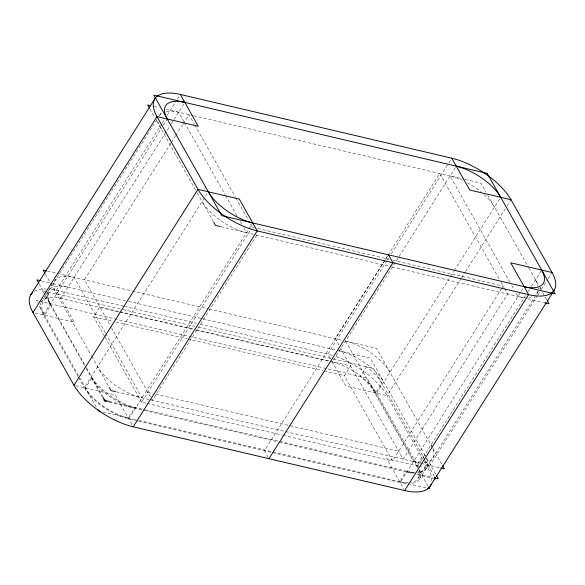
<?xml version="1.0" encoding="UTF-8"?>
<svg xmlns="http://www.w3.org/2000/svg" width="585" height="585" viewBox="0 0 585 585"><rect width="100%" height="100%" fill="white"/><g stroke="black" fill="none" stroke-linecap="round" stroke-linejoin="round"><path stroke-width="0.44" stroke-dasharray="2.92 2.19" d="M156.948 119.494L41.74 301.531A38.559 16.643 32.3 0 1 60.825 298.328L194.776 329.779M159.391 115.633L161.826 111.779M161.789 123.764L56.343 290.372L74.28 322.211L34.698 312.909M162.279 122.989L164.231 119.903M167.156 115.282L175.456 102.163M177.409 99.077L180.341 94.456M78.068 376.63L43.305 314.935L161.438 128.269M163.39 125.183L167.295 119.011M60.825 298.328L170.805 124.554M171.295 123.779L184.823 102.412M170.879 143.186L84.437 279.762L110.492 325.999M171.368 142.411L175.273 136.239M175.763 135.464L182.6 124.663M183.09 123.888L188.948 114.631L194.308 124.144M104.737 336.587L93.615 316.851L99.816 307.052L119.377 311.644M137.607 420.937L128.737 418.853A38.559 16.643 32.3 0 1 84.306 387.701L208.297 191.785M128.737 418.853L252.735 222.936M146.111 403.167L141.665 402.122L251.396 228.735M256.859 235.155L152.349 400.286L110.799 326.547M387.482 256.084L335.227 338.649L338.803 344.996M387.972 255.316L439.737 173.518L499.159 278.972M385.032 260.201L264.457 450.721L268.047 457.09M385.522 259.433L388.455 254.804M386.853 260.778L327.783 354.108L331.373 360.477M387.336 260.003L388.316 258.46M391.248 253.831L448.359 163.588M448.849 162.813L451.781 158.191M455.305 167.654L332.265 362.064A38.559 16.643 32.3 0 1 376.703 393.215L417.705 465.989A38.559 16.643 32.3 0 1 418.363 467.225M501.696 288.398L392.455 461.009L344.404 375.738L350.605 365.939L330.145 361.135M376.703 393.215L449.923 277.517M450.413 276.749L453.828 271.345M454.318 270.577L500.694 197.299M461.229 278.401L387.029 395.643L422.684 458.918M461.719 277.626L465.134 272.23M465.623 271.455L505.162 208.977M507.115 205.891L511.019 199.726M502.186 287.623L503.159 286.08L392.886 260.186M272.442 452.593L400.177 482.588L523.699 287.425M417.705 465.989L525.586 295.52M528.028 291.666L529.491 289.348M531.443 286.262L541.695 270.065M418.436 477.872L424.637 468.073M419.269 479.393L539.443 289.502M539.845 288.873L540.876 287.242M537.381 295.63L428.03 468.409A51.407 22.193 32.3 0 1 431.752 480.519M537.871 294.862L540.796 290.233M541.286 289.458L547.633 279.433M548.123 278.665L552.028 272.493M153.87 106.397L159.2 107.647M166.315 109.315L192.984 115.581M193.701 115.75L464.146 179.251M465.038 179.463L481.046 183.215L485.959 191.939M252.376 227.192L254.153 227.616M257.714 228.45L389.332 259.352M220.889 226.709L391.146 266.687M392.009 266.892L526.727 298.518M527.611 298.73L543.619 302.489M47.575 271.111L56.467 273.195M57.359 273.407L208.055 308.792M208.947 308.997L342.108 340.265M345.413 341.04L376.535 348.353L432.381 447.466M41.381 280.902L52.05 283.411M52.935 283.615L127.618 301.158M128.51 301.363L202.3 318.693M202.746 318.796L370.334 358.144L426.18 457.258M123.757 306.204L56.343 290.372A51.407 22.193 32.3 0 0 50.105 289.246M124.649 306.408L196.494 323.278M200.048 324.112L327.783 354.108A51.407 22.193 32.3 0 1 332.2 355.292M46.793 291.674L42.354 290.635L43.699 293.019M47.678 291.886L122.228 309.392M123.055 309.582L195.002 326.474M198.549 327.308L332.653 358.795M333.457 358.985L373.391 368.367L424.915 459.795M120.269 311.856L193.196 328.975M196.75 329.816L329.26 360.93M195.661 329.991L328.719 361.23M38.815 301.056L36.153 300.427L37.498 302.818M39.707 301.26L367.19 378.159L417.368 467.21M93.615 316.851L112.291 321.231M115.845 322.072L186.995 338.773M187.88 338.986L323.059 370.722M323.951 370.934L344.404 375.738M147.866 392.33L152.312 393.369M155.866 394.21L398.648 451.21M116.378 391.84L420.44 463.232M421.324 463.444L440 467.824M75.699 385.683L115.282 394.977L132.327 425.222M418.363 466.143L386.722 458.713L403.767 488.958M419.24 466.347L428.03 468.409L424.461 462.084M147.003 403.379L282.175 435.116M283.067 435.328L392.455 461.009M109.293 401.427L144.692 409.741M145.585 409.946L414.238 473.031M417.792 473.865L432.907 477.418M109.066 402.195L278.131 441.887M279.016 442.099L413.478 473.667M417.025 474.501L433.002 478.252M102.865 411.986L137.98 420.235M138.872 420.44L407.277 483.466M408.162 483.678L425.917 487.846M138.499 421.141L271.557 452.388M487.744 195.112L528.401 267.265M528.811 267.996L539.567 287.089M540.014 287.878L540.913 289.465M542.697 292.639L546.719 299.776M509.93 282.197L450.062 175.946A38.559 16.643 32.3 0 1 462.055 180.136M511.721 285.363L514.398 290.123M516.189 293.297L517.974 296.463A38.559 16.643 32.3 0 0 525.535 297.531M500.943 282.145L504.073 287.696M504.504 288.471L507.648 294.043L403.138 459.174L340.587 348.163M432.827 448.256L442.209 464.907M426.626 458.055L436.008 474.706M425.361 460.592L434.765 477.287M419.16 470.391L428.571 487.086M331.819 361.274L345.72 385.946L387.029 395.643A51.407 22.193 32.3 0 0 334.466 356.016M194.754 124.941L235.411 197.094M235.865 197.891L248.369 220.092M250.607 224.055L252.837 228.018M183.982 121.724L178.622 112.21A38.559 16.643 32.3 0 0 166.023 111.508M184.429 122.514L225.086 194.666M225.532 195.463L237.152 216.077M240.281 221.627L241.62 224.004M243.85 227.974L246.534 232.728A38.559 16.643 32.3 0 1 202.103 201.576M149.877 108.898L154.791 117.622M156.575 120.788L196.787 192.151M197.196 192.874L213.32 221.488M105.388 332.843L74.112 277.341A38.559 16.643 32.3 0 0 56.584 293.941M105.834 333.633L142.023 397.858A38.559 16.643 32.3 0 1 97.593 366.707M105.183 337.377L141.665 402.122M45.367 274.029L50.281 282.752M50.727 283.542L91.384 355.702M91.794 356.426L108.81 386.619M39.166 283.827L44.972 294.131M45.425 294.928L86.075 367.08M86.485 367.804L102.609 396.418M45.491 296.2L85.893 367.899M86.258 368.55L102.382 397.171M39.29 305.992L79.246 376.908M79.692 377.698L96.189 406.97M78.507 377.42L84.306 387.701M418.765 471.057A37.089 16.014 32.3 0 1 410.67 482.537M408.242 482.72A37.089 16.014 32.3 0 1 399.665 481.682L405.866 471.883A37.089 16.014 32.3 0 0 414.443 472.921M417.712 468.073A37.089 16.014 32.3 0 0 416.52 465.711L422.721 455.912A37.089 16.014 32.3 0 1 423.913 458.274M424.761 460.534A37.089 16.014 32.3 0 1 417.617 472.629M135.822 407.657A38.559 16.643 32.3 0 1 91.392 376.506M433.112 449.799A38.559 16.643 32.3 0 1 424.9 462.494M421.024 462.669A38.559 16.643 32.3 0 1 413.463 461.594L345.552 341.077A38.559 16.643 32.3 0 1 389.983 372.228M430.991 444.995A38.559 16.643 32.3 0 1 431.65 446.231M426.509 458.435A38.559 16.643 32.3 0 1 417.471 472.417M414.823 472.461A38.559 16.643 32.3 0 1 407.262 471.393M424.79 454.794A38.559 16.643 32.3 0 1 425.449 456.029M50.39 303.739A38.559 16.643 32.3 0 1 48.058 291.908M48.394 291.096A38.559 16.643 32.3 0 1 49.345 289.626M49.944 288.983A38.559 16.643 32.3 0 1 67.911 287.133M339.351 350.868A38.559 16.643 32.3 0 1 383.789 382.02M538.076 290.825A38.559 16.643 32.3 0 1 535.94 294.613M531.663 296.902A38.559 16.643 32.3 0 1 529.41 297.363M535.502 279.864A38.559 16.643 32.3 0 1 537.922 285.794M538.266 287.937A38.559 16.643 32.3 0 1 538.295 288.946M161.094 128.81A38.559 16.643 32.3 0 1 158.455 121.79M159.537 115.406A38.559 16.643 32.3 0 1 162.981 112.488M467.356 182.776A38.559 16.643 32.3 0 1 480.673 191.668M484.087 194.608A38.559 16.643 32.3 0 1 494.493 207.097M419.423 469.631A38.559 16.643 32.3 0 1 410.385 483.612M406.326 483.583A38.559 16.643 32.3 0 1 400.177 482.588M34.347 291.359A51.407 22.193 32.3 0 1 46.266 288.946M43.305 314.935A38.559 16.643 32.3 0 1 41.308 302.291M43.144 302.072L42.427 303.271A37.25 16.08 32.3 0 0 44.482 315.213L50.683 305.414A37.25 16.08 32.3 0 1 48.621 293.473L49.345 292.273L43.144 302.072M91.684 378.181L85.483 387.979A37.089 16.014 32.3 0 0 128.225 417.946L134.426 408.147A37.089 16.014 32.3 0 1 91.684 378.181M366.4 366.722L360.199 376.521L362.693 378.473A37.25 16.08 32.3 0 1 375.519 392.937L381.72 383.146A37.25 16.08 32.3 0 0 368.894 368.674L366.4 366.722"/><path stroke-width="0.88" d="M30.888 294.635L154.886 98.719M32.972 312.507L156.97 116.59A51.407 22.193 32.3 0 1 180.341 94.456L451.781 158.191A51.407 22.193 32.3 0 1 511.019 199.726L552.028 272.493A51.407 22.193 32.3 0 1 528.657 294.628L404.659 490.544L133.219 426.809A51.407 22.193 32.3 0 1 73.981 385.274L32.972 312.507A51.407 22.193 32.3 0 1 32.387 292.836M73.981 385.274L197.971 189.357L156.97 116.59L198.278 126.287L180.341 94.456M133.219 426.809L257.217 230.892L239.28 199.054L197.971 189.357A51.407 22.193 32.3 0 0 257.217 230.892L528.657 294.628L510.72 262.789L552.028 272.493M268.939 458.677L392.937 262.76L388.455 254.804M430.114 486.281L435.481 477.799M436.461 476.256L546.295 302.708M547.275 301.165L554.112 290.365M150.308 105.556L147.647 104.934L149.431 108.108M511.019 199.726L469.718 190.023L451.781 158.191M219.997 226.497L215.551 225.452L213.766 222.285M544.511 302.694L548.949 303.739L547.165 300.566M46.69 270.899L43.136 270.065L44.921 273.239M40.489 280.698L36.935 279.864L38.72 283.03M115.486 391.628L111.04 390.59L109.256 387.416M440.885 468.037L444.439 468.87L442.655 465.697M109.293 401.427L104.847 400.381L103.055 397.208M434.684 477.835L438.245 478.669L436.454 475.495M106.404 401.566L104.627 401.149L103.728 399.562M433.887 478.464L435.664 478.881L434.765 477.287M100.203 411.365L98.426 410.948L97.527 409.354M427.686 488.263L429.463 488.68L428.571 487.086M252.735 222.936A38.559 16.643 32.3 0 1 208.297 191.785M541.695 270.065A38.559 16.643 32.3 0 1 524.175 286.672M167.295 119.011A38.559 16.643 32.3 0 1 184.823 102.412M456.263 166.147A38.559 16.643 32.3 0 1 500.694 197.299M431.138 484.183A51.407 22.193 32.3 0 1 404.659 490.544M487.239 173.423L153.84 95.136L221.752 215.66L555.15 293.941L487.239 173.423"/></g></svg>
